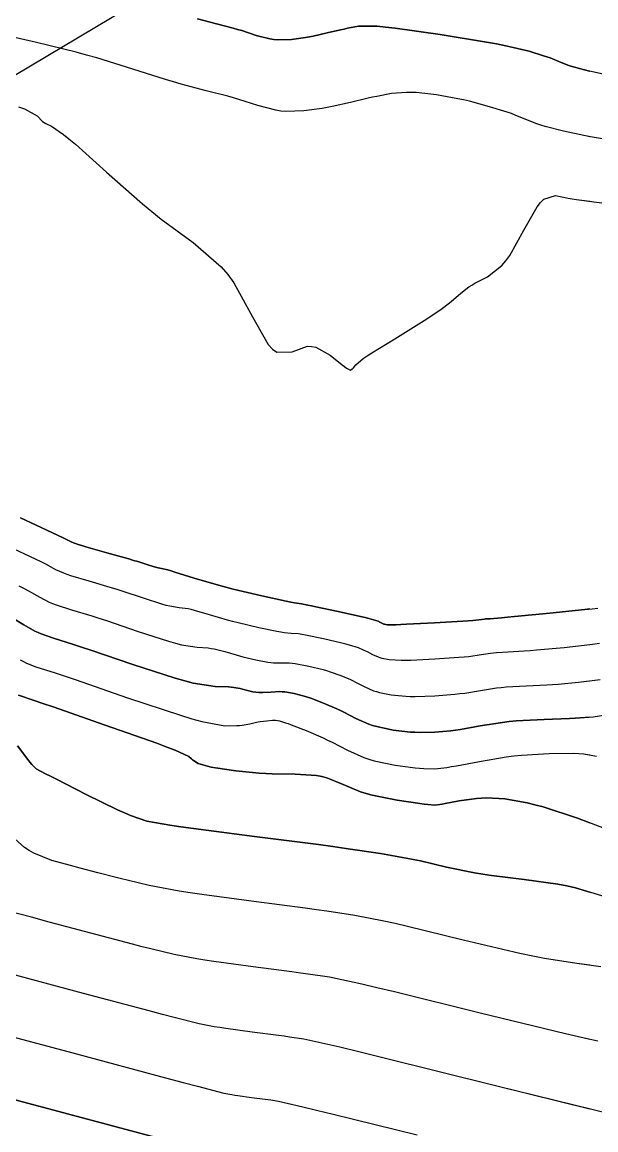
# Model space of a CAD drawing. Header units: metres. Extents: x 837117 to 838479, y 1189012 to 1191015.
# Drawn here: x 837849.93 to 837875.19, y 1190161.67 to 1190210.43 of the extents above; entities that cross this region are included whole.
import ezdxf

# ---------------------------------------------------------------- set-up
doc = ezdxf.new("R2010")
doc.units = ezdxf.units.M
doc.header["$LTSCALE"] = 0.3
for name, color, linetype in [('CORREDORVIA', 70, 'Continuous'), ('COTAS 10', 1, 'Continuous'), ('COTAS INT', 252, 'Continuous')]:
    doc.layers.add(name, color=color, linetype=linetype)

msp = doc.modelspace()

# ---------------------------------------------------------------- linework, layer by layer
at = {"layer": 'CORREDORVIA'}
msp.add_lwpolyline([(837910.676, 1191000.965), (838157.033, 1190996.193), (838237.174, 1190821.339), (838237.001, 1190602.875), (838240.031, 1190437.198), (838223.537, 1190366.272), (838212.196, 1190288.92), (838221.396, 1189997.878), (837954.545, 1189509.173), (837751.159, 1189231.384), (837593.191, 1189234.399), (837744.487, 1189686.609), (837750.277, 1189933.973), (837723.624, 1190051.525), (837726.092, 1190134.48), (837885.383, 1190229.429), (837983.184, 1190344.12), (837817.554, 1190502.187), (837798.033, 1190660.17), (837963.574, 1190795.982)], close=True, dxfattribs=at)
at = {"layer": 'COTAS 10'}
for points in [[(837874.923, 1190184.603), (837874.713, 1190184.58), (837873.162, 1190184.421), (837871.612, 1190184.27), (837871.301, 1190184.24), (837871.042, 1190184.216), (837870.536, 1190184.175), (837870.377, 1190184.166), (837870.336, 1190184.162), (837870.297, 1190184.158), (837870.169, 1190184.138), (837869.779, 1190184.101), (837869.575, 1190184.087), (837869.33, 1190184.07), (837868.096, 1190183.995), (837866.86, 1190183.928), (837866.613, 1190183.916), (837866.408, 1190183.908), (837866.011, 1190183.906), (837865.893, 1190183.931), (837865.863, 1190183.939), (837865.835, 1190183.949), (837865.742, 1190183.99), (837865.656, 1190184.035), (837865.631, 1190184.047), (837865.605, 1190184.059), (837865.51, 1190184.1), (837865.195, 1190184.184), (837865.031, 1190184.223), (837864.834, 1190184.268), (837863.844, 1190184.49), (837862.863, 1190184.702), (837862.67, 1190184.742), (837862.513, 1190184.774), (837862.232, 1190184.821), (837861.93, 1190184.872), (837861.76, 1190184.907), (837861.552, 1190184.95), (837860.486, 1190185.18), (837859.231, 1190185.475), (837858.904, 1190185.56), (837858.585, 1190185.645), (837857.505, 1190185.965), (837856.661, 1190186.229), (837856.492, 1190186.279), (837856.349, 1190186.32), (837856.066, 1190186.385), (837855.918, 1190186.408), (837855.861, 1190186.422), (837855.798, 1190186.44), (837855.512, 1190186.532), (837855.027, 1190186.686), (837854.837, 1190186.742), (837854.624, 1190186.805), (837853.655, 1190187.079), (837852.736, 1190187.341), (837852.554, 1190187.395), (837852.404, 1190187.442), (837852.124, 1190187.542), (837851.734, 1190187.735), (837851.513, 1190187.84), (837851.244, 1190187.967), (837849.868, 1190188.611)], [(837849.868, 1190188.611), (837851.244, 1190187.967), (837851.513, 1190187.84), (837851.734, 1190187.735), (837852.124, 1190187.542), (837852.404, 1190187.442), (837852.554, 1190187.395), (837852.736, 1190187.341), (837853.655, 1190187.079), (837854.624, 1190186.805), (837854.837, 1190186.742), (837855.027, 1190186.686), (837855.512, 1190186.532), (837855.798, 1190186.44), (837855.861, 1190186.422), (837855.918, 1190186.408), (837856.066, 1190186.385), (837856.349, 1190186.32), (837856.492, 1190186.279), (837856.661, 1190186.229), (837857.505, 1190185.965), (837858.585, 1190185.645), (837858.904, 1190185.56), (837859.231, 1190185.475), (837860.486, 1190185.18), (837861.552, 1190184.95), (837861.76, 1190184.907), (837861.93, 1190184.872), (837862.232, 1190184.821), (837862.513, 1190184.774), (837862.67, 1190184.742), (837862.863, 1190184.702), (837863.844, 1190184.49), (837864.834, 1190184.268), (837865.031, 1190184.223), (837865.195, 1190184.184), (837865.51, 1190184.1), (837865.605, 1190184.059), (837865.631, 1190184.047), (837865.656, 1190184.035), (837865.742, 1190183.99), (837865.835, 1190183.949), (837865.863, 1190183.939), (837865.893, 1190183.931), (837866.011, 1190183.906), (837866.408, 1190183.908), (837866.613, 1190183.916), (837866.86, 1190183.928), (837868.096, 1190183.995), (837869.33, 1190184.07), (837869.575, 1190184.087), (837869.779, 1190184.101), (837870.169, 1190184.138), (837870.297, 1190184.158), (837870.336, 1190184.162), (837870.377, 1190184.166), (837870.536, 1190184.175), (837871.042, 1190184.216), (837871.301, 1190184.24), (837871.612, 1190184.27), (837873.162, 1190184.421), (837874.713, 1190184.58), (837875.024, 1190184.614), (837875.284, 1190184.643)], [(837849.766, 1190180.807), (837850.468, 1190180.574), (837850.843, 1190180.445), (837851.298, 1190180.289), (837853.593, 1190179.494), (837855.867, 1190178.688), (837856.308, 1190178.525), (837856.666, 1190178.388), (837857.277, 1190178.111), (837857.387, 1190177.999), (837857.429, 1190177.966), (837857.476, 1190177.932), (837857.689, 1190177.806), (837858.091, 1190177.675), (837858.258, 1190177.64), (837858.449, 1190177.604), (837859.338, 1190177.477), (837860.376, 1190177.378), (837860.66, 1190177.36), (837860.943, 1190177.346), (837861.955, 1190177.329), (837862.889, 1190177.265), (837863.124, 1190177.222), (837863.348, 1190177.167), (837864.069, 1190176.877), (837864.832, 1190176.55), (837865.082, 1190176.472), (837865.348, 1190176.399), (837866.45, 1190176.183), (837867.442, 1190176.038), (837867.638, 1190176.011), (837867.801, 1190175.99), (837868.109, 1190175.958), (837868.326, 1190175.992), (837868.432, 1190176.011), (837868.557, 1190176.035), (837869.175, 1190176.157), (837869.938, 1190176.263), (837870.154, 1190176.276), (837870.373, 1190176.283), (837871.183, 1190176.25), (837872.175, 1190176.072), (837872.509, 1190175.986), (837872.869, 1190175.886), (837874.381, 1190175.393), (837874.923, 1190175.188)], [(837875.998, 1190174.782), (837874.381, 1190175.393), (837872.869, 1190175.886), (837872.509, 1190175.986), (837872.175, 1190176.072), (837871.183, 1190176.25), (837870.373, 1190176.283), (837870.154, 1190176.276), (837869.938, 1190176.263), (837869.175, 1190176.157), (837868.557, 1190176.035), (837868.432, 1190176.011), (837868.326, 1190175.992), (837868.109, 1190175.958), (837867.801, 1190175.99), (837867.638, 1190176.011), (837867.442, 1190176.038), (837866.45, 1190176.183), (837865.348, 1190176.399), (837865.082, 1190176.472), (837864.832, 1190176.55), (837864.069, 1190176.877), (837863.348, 1190177.167), (837863.124, 1190177.222), (837862.889, 1190177.265), (837861.955, 1190177.329), (837860.943, 1190177.346), (837860.66, 1190177.36), (837860.376, 1190177.378), (837859.338, 1190177.477), (837858.449, 1190177.604), (837858.258, 1190177.64), (837858.091, 1190177.675), (837857.689, 1190177.806), (837857.476, 1190177.932), (837857.429, 1190177.966), (837857.387, 1190177.999), (837857.277, 1190178.111), (837856.666, 1190178.388), (837856.308, 1190178.525), (837855.867, 1190178.688), (837853.593, 1190179.494), (837851.298, 1190180.289), (837850.843, 1190180.445), (837850.468, 1190180.574), (837849.766, 1190180.807)], [(837846.926, 1190166.458), (837852.326, 1190165.014), (837856.25, 1190163.967), (837857.022, 1190163.762), (837857.658, 1190163.593), (837858.816, 1190163.292), (837859.166, 1190163.225), (837859.292, 1190163.205), (837859.43, 1190163.184), (837860.034, 1190163.102), (837860.632, 1190163.025), (837860.767, 1190163.007), (837860.888, 1190162.99), (837861.214, 1190162.942), (837862.296, 1190162.69), (837862.894, 1190162.544), (837863.621, 1190162.366), (837867.324, 1190161.447)], [(837846.926, 1190166.458), (837852.326, 1190165.014), (837856.25, 1190163.967), (837857.022, 1190163.762), (837857.658, 1190163.593), (837858.816, 1190163.292), (837859.166, 1190163.225), (837859.292, 1190163.205), (837859.43, 1190163.184), (837860.034, 1190163.102), (837860.632, 1190163.025), (837860.767, 1190163.007), (837860.888, 1190162.99), (837861.214, 1190162.942), (837862.296, 1190162.69), (837862.894, 1190162.544), (837863.621, 1190162.366), (837867.324, 1190161.447)]]:
    msp.add_lwpolyline(points, dxfattribs=at)
at = {"layer": 'COTAS INT'}
for points in [[(837857.653, 1190210.577), (837858.495, 1190210.356), (837859.224, 1190210.17), (837859.415, 1190210.116), (837859.602, 1190210.061), (837860.237, 1190209.854), (837860.842, 1190209.696), (837861.011, 1190209.672), (837861.18, 1190209.657), (837861.792, 1190209.673), (837862.407, 1190209.761), (837862.578, 1190209.791), (837862.749, 1190209.823), (837863.368, 1190209.961), (837863.957, 1190210.1), (837864.108, 1190210.133), (837864.255, 1190210.164), (837864.743, 1190210.259), (837865.571, 1190210.252), (837865.932, 1190210.219), (837866.35, 1190210.173), (837868.336, 1190209.894), (837870.373, 1190209.559), (837870.823, 1190209.476), (837871.224, 1190209.399), (837872.26, 1190209.157), (837872.895, 1190208.958), (837873.042, 1190208.907), (837873.177, 1190208.858), (837873.563, 1190208.696), (837873.957, 1190208.54), (837874.097, 1190208.495), (837874.251, 1190208.449), (837874.92, 1190208.276), (837874.923, 1190208.275)], [(837875.643, 1190208.117), (837874.92, 1190208.276), (837874.251, 1190208.449), (837874.097, 1190208.495), (837873.957, 1190208.54), (837873.563, 1190208.696), (837873.177, 1190208.858), (837873.042, 1190208.907), (837872.895, 1190208.958), (837872.26, 1190209.157), (837871.224, 1190209.399), (837870.823, 1190209.476), (837870.373, 1190209.559), (837868.336, 1190209.894), (837866.35, 1190210.173), (837865.932, 1190210.219), (837865.571, 1190210.252), (837864.743, 1190210.259), (837864.255, 1190210.164), (837864.108, 1190210.133), (837863.957, 1190210.1), (837863.368, 1190209.961), (837862.749, 1190209.823), (837862.578, 1190209.791), (837862.407, 1190209.761), (837861.792, 1190209.673), (837861.18, 1190209.657), (837861.011, 1190209.672), (837860.842, 1190209.696), (837860.237, 1190209.854), (837859.602, 1190210.061), (837859.415, 1190210.116), (837859.224, 1190210.17), (837858.495, 1190210.356), (837857.653, 1190210.577)], [(837875.87, 1190205.24), (837875.115, 1190205.353), (837874.891, 1190205.394), (837874.66, 1190205.438), (837873.774, 1190205.632), (837872.955, 1190205.844), (837872.766, 1190205.901), (837872.594, 1190205.956), (837872.112, 1190206.147), (837871.639, 1190206.346), (837871.474, 1190206.406), (837871.293, 1190206.468), (837870.515, 1190206.712), (837869.623, 1190206.95), (837869.37, 1190207.008), (837869.115, 1190207.063), (837868.172, 1190207.233), (837867.285, 1190207.332), (837867.064, 1190207.342), (837866.855, 1190207.344), (837866.189, 1190207.289), (837865.552, 1190207.166), (837865.361, 1190207.125), (837865.163, 1190207.081), (837864.395, 1190206.9), (837863.587, 1190206.721), (837863.364, 1190206.678), (837863.141, 1190206.639), (837862.338, 1190206.524), (837861.539, 1190206.503), (837861.319, 1190206.523), (837861.099, 1190206.555), (837860.309, 1190206.761), (837859.481, 1190207.031), (837859.237, 1190207.103), (837858.988, 1190207.173), (837858.036, 1190207.416), (837856.937, 1190207.704), (837856.596, 1190207.803), (837856.238, 1190207.91), (837854.81, 1190208.366), (837853.226, 1190208.857), (837852.77, 1190208.985), (837852.307, 1190209.111), (837850.57, 1190209.538), (837848.814, 1190209.939)], [(837874.923, 1190205.388), (837874.891, 1190205.394), (837874.66, 1190205.438), (837873.774, 1190205.632), (837872.955, 1190205.844), (837872.766, 1190205.901), (837872.594, 1190205.956), (837872.112, 1190206.147), (837871.639, 1190206.346), (837871.474, 1190206.406), (837871.293, 1190206.468), (837870.515, 1190206.712), (837869.623, 1190206.95), (837869.37, 1190207.008), (837869.115, 1190207.063), (837868.172, 1190207.233), (837867.285, 1190207.332), (837867.064, 1190207.342), (837866.855, 1190207.344), (837866.189, 1190207.289), (837865.552, 1190207.166), (837865.361, 1190207.125), (837865.163, 1190207.081), (837864.395, 1190206.9), (837863.587, 1190206.721), (837863.364, 1190206.678), (837863.141, 1190206.639), (837862.338, 1190206.524), (837861.539, 1190206.503), (837861.319, 1190206.523), (837861.099, 1190206.555), (837860.309, 1190206.761), (837859.481, 1190207.031), (837859.237, 1190207.103), (837858.988, 1190207.173), (837858.036, 1190207.416), (837856.937, 1190207.704), (837856.596, 1190207.803), (837856.238, 1190207.91), (837854.81, 1190208.366), (837853.226, 1190208.857), (837852.77, 1190208.985), (837852.307, 1190209.111), (837850.57, 1190209.538), (837848.814, 1190209.939)], [(837849.775, 1190206.71), (837850.038, 1190206.614), (837850.59, 1190206.305), (837850.836, 1190206.064), (837850.905, 1190206.012), (837850.975, 1190205.966), (837851.228, 1190205.851), (837851.754, 1190205.496), (837851.996, 1190205.299), (837852.278, 1190205.059), (837853.645, 1190203.833), (837855.226, 1190202.441), (837855.645, 1190202.095), (837856.055, 1190201.768), (837857.466, 1190200.728), (837858.693, 1190199.664), (837858.986, 1190199.321), (837859.26, 1190198.957), (837860.082, 1190197.465), (837860.771, 1190196.238), (837860.961, 1190196.041), (837861.15, 1190195.905), (837861.829, 1190195.928), (837862.497, 1190196.165), (837862.679, 1190196.163), (837862.859, 1190196.133), (837863.499, 1190195.782), (837864.021, 1190195.352), (837864.126, 1190195.272), (837864.214, 1190195.209), (837864.392, 1190195.12), (837864.469, 1190195.169), (837864.493, 1190195.191), (837864.519, 1190195.218), (837864.623, 1190195.35), (837864.955, 1190195.623), (837865.124, 1190195.739), (837865.327, 1190195.872), (837866.337, 1190196.501), (837867.398, 1190197.153), (837867.633, 1190197.301), (837867.842, 1190197.435), (837868.383, 1190197.8), (837868.742, 1190198.074), (837868.837, 1190198.15), (837868.929, 1190198.227), (837869.243, 1190198.502), (837869.607, 1190198.782), (837869.73, 1190198.86), (837869.864, 1190198.939), (837870.429, 1190199.229), (837871.055, 1190199.721), (837871.228, 1190199.928), (837871.399, 1190200.165), (837872.016, 1190201.276), (837872.603, 1190202.307), (837872.757, 1190202.494), (837872.907, 1190202.638), (837873.415, 1190202.802), (837873.969, 1190202.69), (837874.147, 1190202.66), (837874.336, 1190202.63), (837874.923, 1190202.55)], [(837849.775, 1190206.71), (837850.038, 1190206.614), (837850.59, 1190206.305), (837850.836, 1190206.064), (837850.905, 1190206.012), (837850.975, 1190205.966), (837851.228, 1190205.851), (837851.754, 1190205.496), (837851.996, 1190205.299), (837852.278, 1190205.059), (837853.645, 1190203.833), (837855.226, 1190202.441), (837855.645, 1190202.095), (837856.055, 1190201.768), (837857.466, 1190200.728), (837858.693, 1190199.664), (837858.986, 1190199.321), (837859.26, 1190198.957), (837860.082, 1190197.465), (837860.771, 1190196.238), (837860.961, 1190196.041), (837861.15, 1190195.905), (837861.829, 1190195.928), (837862.497, 1190196.165), (837862.679, 1190196.163), (837862.859, 1190196.133), (837863.499, 1190195.782), (837864.021, 1190195.352), (837864.126, 1190195.272), (837864.214, 1190195.209), (837864.392, 1190195.12), (837864.469, 1190195.169), (837864.493, 1190195.191), (837864.519, 1190195.218), (837864.623, 1190195.35), (837864.955, 1190195.623), (837865.124, 1190195.739), (837865.327, 1190195.872), (837866.337, 1190196.501), (837867.398, 1190197.153), (837867.633, 1190197.301), (837867.842, 1190197.435), (837868.383, 1190197.8), (837868.742, 1190198.074), (837868.837, 1190198.15), (837868.929, 1190198.227), (837869.243, 1190198.502), (837869.607, 1190198.782), (837869.73, 1190198.86), (837869.864, 1190198.939), (837870.429, 1190199.229), (837871.055, 1190199.721), (837871.228, 1190199.928), (837871.399, 1190200.165), (837872.016, 1190201.276), (837872.603, 1190202.307), (837872.757, 1190202.494), (837872.907, 1190202.638), (837873.415, 1190202.802), (837873.969, 1190202.69), (837874.147, 1190202.66), (837874.336, 1190202.63), (837875.11, 1190202.524), (837875.937, 1190202.423)], [(837874.923, 1190183.026), (837873.799, 1190182.897), (837872.576, 1190182.783), (837872.296, 1190182.76), (837872.04, 1190182.74), (837871.329, 1190182.698), (837870.814, 1190182.668), (837870.683, 1190182.656), (837870.557, 1190182.642), (837870.144, 1190182.576), (837869.599, 1190182.501), (837869.39, 1190182.48), (837869.156, 1190182.46), (837868.098, 1190182.387), (837867.048, 1190182.34), (837866.818, 1190182.335), (837866.615, 1190182.334), (837866.099, 1190182.362), (837865.778, 1190182.428), (837865.697, 1190182.451), (837865.62, 1190182.477), (837865.37, 1190182.588), (837865.136, 1190182.711), (837865.068, 1190182.743), (837864.999, 1190182.775), (837864.741, 1190182.886), (837864.342, 1190183.013), (837864.185, 1190183.055), (837864.008, 1190183.1), (837863.198, 1190183.288), (837862.408, 1190183.451), (837862.243, 1190183.481), (837862.102, 1190183.504), (837861.784, 1190183.529), (837861.465, 1190183.555), (837861.321, 1190183.578), (837861.154, 1190183.608), (837860.354, 1190183.772), (837859.44, 1190183.987), (837859.202, 1190184.049), (837858.969, 1190184.111), (837858.183, 1190184.344), (837857.526, 1190184.537), (837857.375, 1190184.573), (837857.238, 1190184.603), (837856.854, 1190184.652), (837856.433, 1190184.719), (837856.271, 1190184.759), (837856.09, 1190184.81), (837855.276, 1190185.073), (837854.335, 1190185.387), (837854.075, 1190185.47), (837853.815, 1190185.55), (837852.877, 1190185.825), (837852.083, 1190186.062), (837851.913, 1190186.119), (837851.766, 1190186.172), (837851.418, 1190186.331), (837850.972, 1190186.571), (837850.764, 1190186.674), (837850.519, 1190186.793), (837849.327, 1190187.356)], [(837875.348, 1190183.081), (837875.05, 1190183.04), (837873.799, 1190182.897), (837872.576, 1190182.783), (837872.296, 1190182.76), (837872.04, 1190182.74), (837871.329, 1190182.698), (837870.814, 1190182.668), (837870.683, 1190182.656), (837870.557, 1190182.642), (837870.144, 1190182.576), (837869.599, 1190182.501), (837869.39, 1190182.48), (837869.156, 1190182.46), (837868.098, 1190182.387), (837867.048, 1190182.34), (837866.818, 1190182.335), (837866.615, 1190182.334), (837866.099, 1190182.362), (837865.778, 1190182.428), (837865.697, 1190182.451), (837865.62, 1190182.477), (837865.37, 1190182.588), (837865.136, 1190182.711), (837865.068, 1190182.743), (837864.999, 1190182.775), (837864.741, 1190182.886), (837864.342, 1190183.013), (837864.185, 1190183.055), (837864.008, 1190183.1), (837863.198, 1190183.288), (837862.408, 1190183.451), (837862.243, 1190183.481), (837862.102, 1190183.504), (837861.784, 1190183.529), (837861.465, 1190183.555), (837861.321, 1190183.578), (837861.154, 1190183.608), (837860.354, 1190183.772), (837859.44, 1190183.987), (837859.202, 1190184.049), (837858.969, 1190184.111), (837858.183, 1190184.344), (837857.526, 1190184.537), (837857.375, 1190184.573), (837857.238, 1190184.603), (837856.854, 1190184.652), (837856.433, 1190184.719), (837856.271, 1190184.759), (837856.09, 1190184.81), (837855.276, 1190185.073), (837854.335, 1190185.387), (837854.075, 1190185.47), (837853.815, 1190185.55), (837852.877, 1190185.825), (837852.083, 1190186.062), (837851.913, 1190186.119), (837851.766, 1190186.172), (837851.418, 1190186.331), (837850.972, 1190186.571), (837850.764, 1190186.674), (837850.519, 1190186.793), (837849.327, 1190187.356)], [(837849.794, 1190185.618), (837850.015, 1190185.507), (837850.211, 1190185.406), (837850.711, 1190185.121), (837851.129, 1190184.902), (837851.273, 1190184.842), (837851.43, 1190184.782), (837852.099, 1190184.57), (837853.006, 1190184.296), (837853.313, 1190184.198), (837853.644, 1190184.089), (837855.039, 1190183.614), (837856.383, 1190183.18), (837856.681, 1190183.097), (837856.947, 1190183.029), (837857.643, 1190182.92), (837858.126, 1190182.887), (837858.258, 1190182.868), (837858.39, 1190182.844), (837858.861, 1190182.723), (837859.354, 1190182.577), (837859.5, 1190182.538), (837859.649, 1190182.5), (837860.222, 1190182.365), (837860.757, 1190182.265), (837860.883, 1190182.249), (837860.999, 1190182.238), (837861.337, 1190182.237), (837861.691, 1190182.233), (837861.816, 1190182.219), (837861.954, 1190182.2), (837862.553, 1190182.086), (837863.182, 1190181.932), (837863.34, 1190181.888), (837863.49, 1190181.842), (837863.972, 1190181.673), (837864.393, 1190181.492), (837864.505, 1190181.439), (837864.616, 1190181.386), (837864.998, 1190181.187), (837865.406, 1190181.005), (837865.532, 1190180.963), (837865.663, 1190180.924), (837866.187, 1190180.817), (837866.822, 1190180.76), (837867.023, 1190180.754), (837867.237, 1190180.752), (837868.101, 1190180.78), (837868.982, 1190180.85), (837869.205, 1190180.874), (837869.419, 1190180.901), (837870.119, 1190181.015), (837870.817, 1190181.125), (837871.03, 1190181.149), (837871.251, 1190181.17), (837872.121, 1190181.22), (837873.038, 1190181.263), (837873.29, 1190181.279), (837873.541, 1190181.296), (837874.436, 1190181.373), (837874.923, 1190181.438)], [(837849.794, 1190185.618), (837850.015, 1190185.507), (837850.211, 1190185.406), (837850.711, 1190185.121), (837851.129, 1190184.902), (837851.273, 1190184.842), (837851.43, 1190184.782), (837852.099, 1190184.57), (837853.006, 1190184.296), (837853.313, 1190184.198), (837853.644, 1190184.089), (837855.039, 1190183.614), (837856.383, 1190183.18), (837856.681, 1190183.097), (837856.947, 1190183.029), (837857.643, 1190182.92), (837858.126, 1190182.887), (837858.258, 1190182.868), (837858.39, 1190182.844), (837858.861, 1190182.723), (837859.354, 1190182.577), (837859.5, 1190182.538), (837859.649, 1190182.5), (837860.222, 1190182.365), (837860.757, 1190182.265), (837860.883, 1190182.249), (837860.999, 1190182.238), (837861.337, 1190182.237), (837861.691, 1190182.233), (837861.816, 1190182.219), (837861.954, 1190182.2), (837862.553, 1190182.086), (837863.182, 1190181.932), (837863.34, 1190181.888), (837863.49, 1190181.842), (837863.972, 1190181.673), (837864.393, 1190181.492), (837864.505, 1190181.439), (837864.616, 1190181.386), (837864.998, 1190181.187), (837865.406, 1190181.005), (837865.532, 1190180.963), (837865.663, 1190180.924), (837866.187, 1190180.817), (837866.822, 1190180.76), (837867.023, 1190180.754), (837867.237, 1190180.752), (837868.101, 1190180.78), (837868.982, 1190180.85), (837869.205, 1190180.874), (837869.419, 1190180.901), (837870.119, 1190181.015), (837870.817, 1190181.125), (837871.03, 1190181.149), (837871.251, 1190181.17), (837872.121, 1190181.22), (837873.038, 1190181.263), (837873.29, 1190181.279), (837873.541, 1190181.296), (837874.436, 1190181.373), (837875.387, 1190181.499)], [(837874.923, 1190179.838), (837874.505, 1190179.809), (837874.284, 1190179.798), (837874.037, 1190179.786), (837872.913, 1190179.743), (837871.688, 1190179.672), (837871.376, 1190179.643), (837871.077, 1190179.609), (837870.095, 1190179.454), (837869.239, 1190179.3), (837869.02, 1190179.268), (837868.808, 1190179.239), (837868.104, 1190179.173), (837867.425, 1190179.165), (837867.228, 1190179.173), (837867.028, 1190179.186), (837866.275, 1190179.272), (837865.549, 1190179.421), (837865.366, 1190179.474), (837865.191, 1190179.533), (837864.626, 1190179.785), (837864.096, 1190180.062), (837863.943, 1190180.136), (837863.787, 1190180.208), (837863.203, 1190180.459), (837862.638, 1190180.672), (837862.495, 1190180.72), (837862.357, 1190180.764), (837861.907, 1190180.885), (837861.5, 1190180.949), (837861.389, 1190180.958), (837861.279, 1190180.962), (837860.89, 1190180.945), (837860.533, 1190180.92), (837860.444, 1190180.92), (837860.36, 1190180.923), (837860.09, 1190180.957), (837859.858, 1190181.012), (837859.797, 1190181.027), (837859.739, 1190181.043), (837859.539, 1190181.102), (837859.254, 1190181.152), (837859.141, 1190181.162), (837859.014, 1190181.171), (837858.431, 1190181.188), (837857.462, 1190181.34), (837857.091, 1190181.434), (837856.675, 1190181.55), (837854.803, 1190182.156), (837852.953, 1190182.791), (837852.551, 1190182.925), (837852.198, 1190183.042), (837851.321, 1190183.316), (837850.777, 1190183.503), (837850.632, 1190183.565), (837850.491, 1190183.632), (837850.005, 1190183.91), (837849.45, 1190184.241)], [(837849.45, 1190184.241), (837850.005, 1190183.91), (837850.491, 1190183.632), (837850.632, 1190183.565), (837850.777, 1190183.503), (837851.321, 1190183.316), (837852.198, 1190183.042), (837852.551, 1190182.925), (837852.953, 1190182.791), (837854.803, 1190182.156), (837856.675, 1190181.55), (837857.091, 1190181.434), (837857.462, 1190181.34), (837858.431, 1190181.188), (837859.014, 1190181.171), (837859.141, 1190181.162), (837859.254, 1190181.152), (837859.539, 1190181.102), (837859.739, 1190181.043), (837859.797, 1190181.027), (837859.858, 1190181.012), (837860.09, 1190180.957), (837860.36, 1190180.923), (837860.444, 1190180.92), (837860.533, 1190180.92), (837860.89, 1190180.945), (837861.279, 1190180.962), (837861.389, 1190180.958), (837861.5, 1190180.949), (837861.907, 1190180.885), (837862.357, 1190180.764), (837862.495, 1190180.72), (837862.638, 1190180.672), (837863.203, 1190180.459), (837863.787, 1190180.208), (837863.943, 1190180.136), (837864.096, 1190180.062), (837864.626, 1190179.785), (837865.191, 1190179.533), (837865.366, 1190179.474), (837865.549, 1190179.421), (837866.275, 1190179.272), (837867.028, 1190179.186), (837867.228, 1190179.173), (837867.425, 1190179.165), (837868.104, 1190179.173), (837868.808, 1190179.239), (837869.02, 1190179.268), (837869.239, 1190179.3), (837870.095, 1190179.454), (837871.077, 1190179.609), (837871.376, 1190179.643), (837871.688, 1190179.672), (837872.913, 1190179.743), (837874.037, 1190179.786), (837874.284, 1190179.798), (837874.505, 1190179.809), (837875.073, 1190179.849), (837875.724, 1190179.959)], [(837849.853, 1190182.362), (837849.992, 1190182.288), (837850.124, 1190182.223), (837850.543, 1190182.061), (837851.389, 1190181.788), (837851.789, 1190181.653), (837852.261, 1190181.492), (837854.566, 1190180.697), (837856.912, 1190179.92), (837857.409, 1190179.772), (837857.841, 1190179.652), (837858.854, 1190179.459), (837859.379, 1190179.469), (837859.504, 1190179.477), (837859.62, 1190179.488), (837859.963, 1190179.546), (837860.25, 1190179.612), (837860.329, 1190179.627), (837860.409, 1190179.641), (837860.7, 1190179.682), (837860.963, 1190179.703), (837861.026, 1190179.704), (837861.085, 1190179.703), (837861.262, 1190179.683), (837861.531, 1190179.596), (837861.649, 1190179.553), (837861.785, 1190179.501), (837862.433, 1190179.245), (837863.181, 1190178.924), (837863.38, 1190178.832), (837863.576, 1190178.737), (837864.254, 1190178.383), (837864.977, 1190178.06), (837865.2, 1190177.986), (837865.434, 1190177.918), (837866.362, 1190177.727), (837867.235, 1190177.612), (837867.433, 1190177.592), (837867.613, 1190177.577), (837868.107, 1190177.566), (837868.634, 1190177.629), (837868.835, 1190177.661), (837869.059, 1190177.7), (837870.07, 1190177.893), (837871.249, 1190178.09), (837871.58, 1190178.131), (837871.914, 1190178.167), (837873.134, 1190178.246), (837874.205, 1190178.252), (837874.444, 1190178.241), (837874.658, 1190178.224), (837874.923, 1190178.174)], [(837849.853, 1190182.362), (837849.992, 1190182.288), (837850.124, 1190182.223), (837850.543, 1190182.061), (837851.389, 1190181.788), (837851.789, 1190181.653), (837852.261, 1190181.492), (837854.566, 1190180.697), (837856.912, 1190179.92), (837857.409, 1190179.772), (837857.841, 1190179.652), (837858.854, 1190179.459), (837859.379, 1190179.469), (837859.504, 1190179.477), (837859.62, 1190179.488), (837859.963, 1190179.546), (837860.25, 1190179.612), (837860.329, 1190179.627), (837860.409, 1190179.641), (837860.7, 1190179.682), (837860.963, 1190179.703), (837861.026, 1190179.704), (837861.085, 1190179.703), (837861.262, 1190179.683), (837861.531, 1190179.596), (837861.649, 1190179.553), (837861.785, 1190179.501), (837862.433, 1190179.245), (837863.181, 1190178.924), (837863.38, 1190178.832), (837863.576, 1190178.737), (837864.254, 1190178.383), (837864.977, 1190178.06), (837865.2, 1190177.986), (837865.434, 1190177.918), (837866.362, 1190177.727), (837867.235, 1190177.612), (837867.433, 1190177.592), (837867.613, 1190177.577), (837868.107, 1190177.566), (837868.634, 1190177.629), (837868.835, 1190177.661), (837869.059, 1190177.7), (837870.07, 1190177.893), (837871.249, 1190178.09), (837871.58, 1190178.131), (837871.914, 1190178.167), (837873.134, 1190178.246), (837874.205, 1190178.252), (837874.444, 1190178.241), (837874.658, 1190178.224), (837875.225, 1190178.117)], [(837849.733, 1190178.584), (837850.179, 1190177.978), (837850.274, 1190177.857), (837850.357, 1190177.756), (837850.556, 1190177.56), (837850.964, 1190177.35), (837851.18, 1190177.24), (837851.44, 1190177.107), (837852.749, 1190176.44), (837854.132, 1190175.763), (837854.438, 1190175.624), (837854.71, 1190175.507), (837855.417, 1190175.257), (837856.443, 1190175.086), (837856.916, 1190175.018), (837857.472, 1190174.942), (837860.161, 1190174.591), (837862.975, 1190174.227), (837863.608, 1190174.142), (837864.178, 1190174.064), (837865.71, 1190173.84), (837866.838, 1190173.639), (837867.152, 1190173.576), (837867.468, 1190173.51), (837868.62, 1190173.243), (837869.849, 1190172.982), (837870.215, 1190172.921), (837870.592, 1190172.863), (837872.043, 1190172.692), (837873.522, 1190172.487), (837873.916, 1190172.408), (837874.304, 1190172.32), (837874.923, 1190172.137)], [(837875.648, 1190171.922), (837874.304, 1190172.32), (837873.916, 1190172.408), (837873.522, 1190172.487), (837872.043, 1190172.692), (837870.592, 1190172.863), (837870.215, 1190172.921), (837869.849, 1190172.982), (837868.62, 1190173.243), (837867.468, 1190173.51), (837867.152, 1190173.576), (837866.838, 1190173.639), (837865.71, 1190173.84), (837864.178, 1190174.064), (837863.608, 1190174.142), (837862.975, 1190174.227), (837860.161, 1190174.591), (837857.472, 1190174.942), (837856.916, 1190175.018), (837856.443, 1190175.086), (837855.417, 1190175.257), (837854.71, 1190175.507), (837854.438, 1190175.624), (837854.132, 1190175.763), (837852.749, 1190176.44), (837851.44, 1190177.107), (837851.18, 1190177.24), (837850.964, 1190177.35), (837850.556, 1190177.56), (837850.357, 1190177.756), (837850.274, 1190177.857), (837850.179, 1190177.978), (837849.733, 1190178.584)], [(837874.923, 1190168.919), (837874.359, 1190168.997), (837872.936, 1190169.217), (837872.42, 1190169.32), (837871.851, 1190169.441), (837869.358, 1190170.029), (837866.9, 1190170.626), (837866.353, 1190170.752), (837865.865, 1190170.861), (837864.586, 1190171.115), (837863.355, 1190171.295), (837862.898, 1190171.358), (837862.389, 1190171.426), (837860.13, 1190171.719), (837857.848, 1190172.028), (837857.325, 1190172.107), (837856.85, 1190172.184), (837855.527, 1190172.435), (837854.563, 1190172.662), (837854.314, 1190172.723), (837854.072, 1190172.783), (837853.265, 1190172.991), (837852.494, 1190173.197), (837852.056, 1190173.314), (837851.244, 1190173.531), (837850.45, 1190173.845), (837850.241, 1190173.966), (837850.038, 1190174.101), (837849.342, 1190174.711)], [(837875.408, 1190168.852), (837874.359, 1190168.997), (837872.936, 1190169.217), (837872.42, 1190169.32), (837871.851, 1190169.441), (837869.358, 1190170.029), (837866.9, 1190170.626), (837866.353, 1190170.752), (837865.865, 1190170.861), (837864.586, 1190171.115), (837863.355, 1190171.295), (837862.898, 1190171.358), (837862.389, 1190171.426), (837860.13, 1190171.719), (837857.848, 1190172.028), (837857.325, 1190172.107), (837856.85, 1190172.184), (837855.527, 1190172.435), (837854.563, 1190172.662), (837854.314, 1190172.723), (837854.072, 1190172.783), (837853.265, 1190172.991), (837852.494, 1190173.197), (837852.056, 1190173.314), (837851.244, 1190173.531), (837850.45, 1190173.845), (837850.241, 1190173.966), (837850.038, 1190174.101), (837849.342, 1190174.711)], [(837874.923, 1190165.651), (837874.625, 1190165.718), (837873.853, 1190165.899), (837870.096, 1190166.815), (837866.331, 1190167.742), (837865.554, 1190167.928), (837864.892, 1190168.083), (837863.462, 1190168.391), (837862.533, 1190168.527), (837862.187, 1190168.574), (837861.803, 1190168.626), (837860.098, 1190168.846), (837858.375, 1190169.08), (837857.981, 1190169.14), (837857.622, 1190169.198), (837856.623, 1190169.387), (837855.594, 1190169.639), (837855.217, 1190169.736), (837854.798, 1190169.844), (837852.952, 1190170.332), (837851.121, 1190170.822), (837850.346, 1190171.029), (837849.379, 1190171.287)], [(837875.28, 1190165.57), (837874.625, 1190165.718), (837873.853, 1190165.899), (837870.096, 1190166.815), (837866.331, 1190167.742), (837865.554, 1190167.928), (837864.892, 1190168.083), (837863.462, 1190168.391), (837862.533, 1190168.527), (837862.187, 1190168.574), (837861.803, 1190168.626), (837860.098, 1190168.846), (837858.375, 1190169.08), (837857.981, 1190169.14), (837857.622, 1190169.198), (837856.623, 1190169.387), (837855.594, 1190169.639), (837855.217, 1190169.736), (837854.798, 1190169.844), (837852.952, 1190170.332), (837851.121, 1190170.822), (837850.346, 1190171.029), (837849.379, 1190171.287)], [(837874.923, 1190162.588), (837870.835, 1190163.602), (837865.762, 1190164.858), (837864.755, 1190165.104), (837863.92, 1190165.305), (837862.338, 1190165.667), (837861.711, 1190165.758), (837861.477, 1190165.79), (837861.218, 1190165.825), (837860.066, 1190165.974), (837858.903, 1190166.132), (837858.636, 1190166.172), (837858.394, 1190166.211), (837857.72, 1190166.34), (837856.626, 1190166.616), (837856.119, 1190166.749), (837855.524, 1190166.905), (837852.639, 1190167.673), (837848.636, 1190168.743)], [(837875.855, 1190162.357), (837870.835, 1190163.602), (837865.762, 1190164.858), (837864.755, 1190165.104), (837863.92, 1190165.305), (837862.338, 1190165.667), (837861.711, 1190165.758), (837861.477, 1190165.79), (837861.218, 1190165.825), (837860.066, 1190165.974), (837858.903, 1190166.132), (837858.636, 1190166.172), (837858.394, 1190166.211), (837857.72, 1190166.34), (837856.626, 1190166.616), (837856.119, 1190166.749), (837855.524, 1190166.905), (837852.639, 1190167.673), (837848.636, 1190168.743)], [(837843.785, 1190164.555), (837857.925, 1190160.775)], [(837857.925, 1190160.775), (837843.785, 1190164.555)]]:
    msp.add_lwpolyline(points, dxfattribs=at)

doc.saveas('drawing.dxf')
